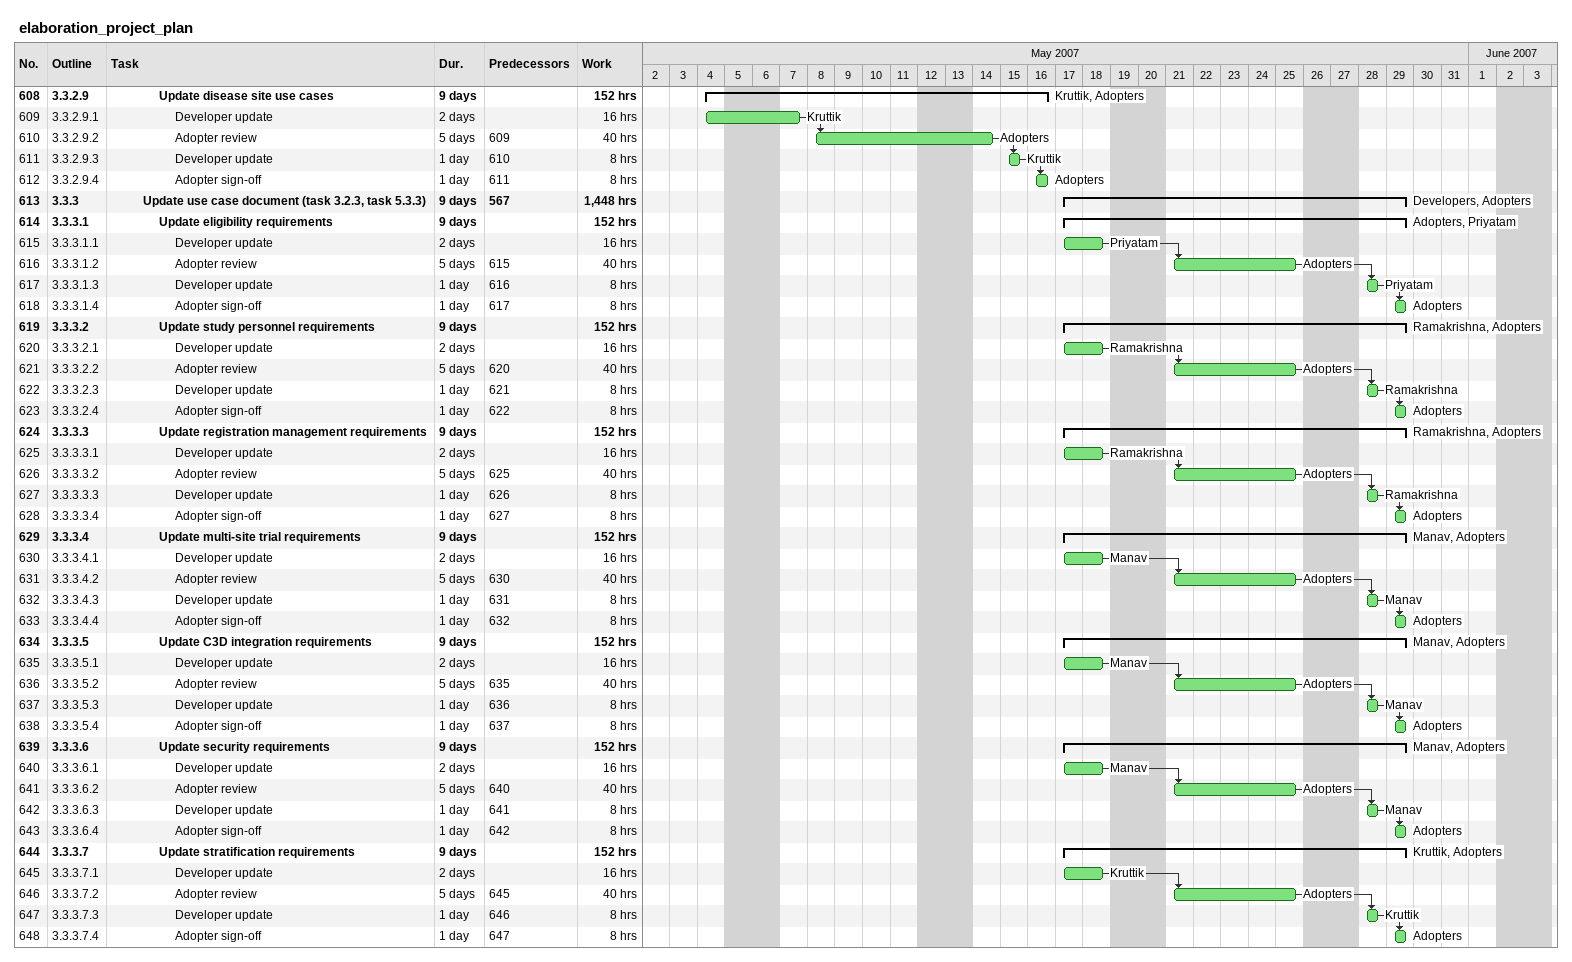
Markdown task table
elaboration_project_plan

| ID | WBS | Task | Duration | Start | Finish | Predecessors | Resources | Work (h) |
|---|---|---|---|---|---|---|---|---|
| 608 | 3.3.2.9 | **Update disease site use cases** | 9d | 2007-05-04 | 2007-05-16 |  | Kruttik, Adopters | 152 |
| 609 | 3.3.2.9.1 | Developer update | 2d | 2007-05-04 | 2007-05-07 |  | Kruttik | 16 |
| 610 | 3.3.2.9.2 | Adopter review | 5d | 2007-05-08 | 2007-05-14 | 609 | Adopters | 40 |
| 611 | 3.3.2.9.3 | Developer update | 1d | 2007-05-15 | 2007-05-15 | 610 | Kruttik | 8 |
| 612 | 3.3.2.9.4 | Adopter sign-off | 1d | 2007-05-16 | 2007-05-16 | 611 | Adopters | 8 |
| 613 | 3.3.3 | **Update use case document (task 3.2.3, task 5.3.3)** | 9d | 2007-05-17 | 2007-05-29 | 567 | Developers, Adopters | 1448 |
| 614 | 3.3.3.1 | **Update eligibility requirements** | 9d | 2007-05-17 | 2007-05-29 |  | Adopters, Priyatam | 152 |
| 615 | 3.3.3.1.1 | Developer update | 2d | 2007-05-17 | 2007-05-18 |  | Priyatam | 16 |
| 616 | 3.3.3.1.2 | Adopter review | 5d | 2007-05-21 | 2007-05-25 | 615 | Adopters | 40 |
| 617 | 3.3.3.1.3 | Developer update | 1d | 2007-05-28 | 2007-05-28 | 616 | Priyatam | 8 |
| 618 | 3.3.3.1.4 | Adopter sign-off | 1d | 2007-05-29 | 2007-05-29 | 617 | Adopters | 8 |
| 619 | 3.3.3.2 | **Update study personnel requirements** | 9d | 2007-05-17 | 2007-05-29 |  | Ramakrishna, Adopters | 152 |
| 620 | 3.3.3.2.1 | Developer update | 2d | 2007-05-17 | 2007-05-18 |  | Ramakrishna | 16 |
| 621 | 3.3.3.2.2 | Adopter review | 5d | 2007-05-21 | 2007-05-25 | 620 | Adopters | 40 |
| 622 | 3.3.3.2.3 | Developer update | 1d | 2007-05-28 | 2007-05-28 | 621 | Ramakrishna | 8 |
| 623 | 3.3.3.2.4 | Adopter sign-off | 1d | 2007-05-29 | 2007-05-29 | 622 | Adopters | 8 |
| 624 | 3.3.3.3 | **Update registration management requirements** | 9d | 2007-05-17 | 2007-05-29 |  | Ramakrishna, Adopters | 152 |
| 625 | 3.3.3.3.1 | Developer update | 2d | 2007-05-17 | 2007-05-18 |  | Ramakrishna | 16 |
| 626 | 3.3.3.3.2 | Adopter review | 5d | 2007-05-21 | 2007-05-25 | 625 | Adopters | 40 |
| 627 | 3.3.3.3.3 | Developer update | 1d | 2007-05-28 | 2007-05-28 | 626 | Ramakrishna | 8 |
| 628 | 3.3.3.3.4 | Adopter sign-off | 1d | 2007-05-29 | 2007-05-29 | 627 | Adopters | 8 |
| 629 | 3.3.3.4 | **Update multi-site trial requirements** | 9d | 2007-05-17 | 2007-05-29 |  | Manav, Adopters | 152 |
| 630 | 3.3.3.4.1 | Developer update | 2d | 2007-05-17 | 2007-05-18 |  | Manav | 16 |
| 631 | 3.3.3.4.2 | Adopter review | 5d | 2007-05-21 | 2007-05-25 | 630 | Adopters | 40 |
| 632 | 3.3.3.4.3 | Developer update | 1d | 2007-05-28 | 2007-05-28 | 631 | Manav | 8 |
| 633 | 3.3.3.4.4 | Adopter sign-off | 1d | 2007-05-29 | 2007-05-29 | 632 | Adopters | 8 |
| 634 | 3.3.3.5 | **Update C3D integration requirements** | 9d | 2007-05-17 | 2007-05-29 |  | Manav, Adopters | 152 |
| 635 | 3.3.3.5.1 | Developer update | 2d | 2007-05-17 | 2007-05-18 |  | Manav | 16 |
| 636 | 3.3.3.5.2 | Adopter review | 5d | 2007-05-21 | 2007-05-25 | 635 | Adopters | 40 |
| 637 | 3.3.3.5.3 | Developer update | 1d | 2007-05-28 | 2007-05-28 | 636 | Manav | 8 |
| 638 | 3.3.3.5.4 | Adopter sign-off | 1d | 2007-05-29 | 2007-05-29 | 637 | Adopters | 8 |
| 639 | 3.3.3.6 | **Update security requirements** | 9d | 2007-05-17 | 2007-05-29 |  | Manav, Adopters | 152 |
| 640 | 3.3.3.6.1 | Developer update | 2d | 2007-05-17 | 2007-05-18 |  | Manav | 16 |
| 641 | 3.3.3.6.2 | Adopter review | 5d | 2007-05-21 | 2007-05-25 | 640 | Adopters | 40 |
| 642 | 3.3.3.6.3 | Developer update | 1d | 2007-05-28 | 2007-05-28 | 641 | Manav | 8 |
| 643 | 3.3.3.6.4 | Adopter sign-off | 1d | 2007-05-29 | 2007-05-29 | 642 | Adopters | 8 |
| 644 | 3.3.3.7 | **Update stratification requirements** | 9d | 2007-05-17 | 2007-05-29 |  | Kruttik, Adopters | 152 |
| 645 | 3.3.3.7.1 | Developer update | 2d | 2007-05-17 | 2007-05-18 |  | Kruttik | 16 |
| 646 | 3.3.3.7.2 | Adopter review | 5d | 2007-05-21 | 2007-05-25 | 645 | Adopters | 40 |
| 647 | 3.3.3.7.3 | Developer update | 1d | 2007-05-28 | 2007-05-28 | 646 | Kruttik | 8 |
| 648 | 3.3.3.7.4 | Adopter sign-off | 1d | 2007-05-29 | 2007-05-29 | 647 | Adopters | 8 |
